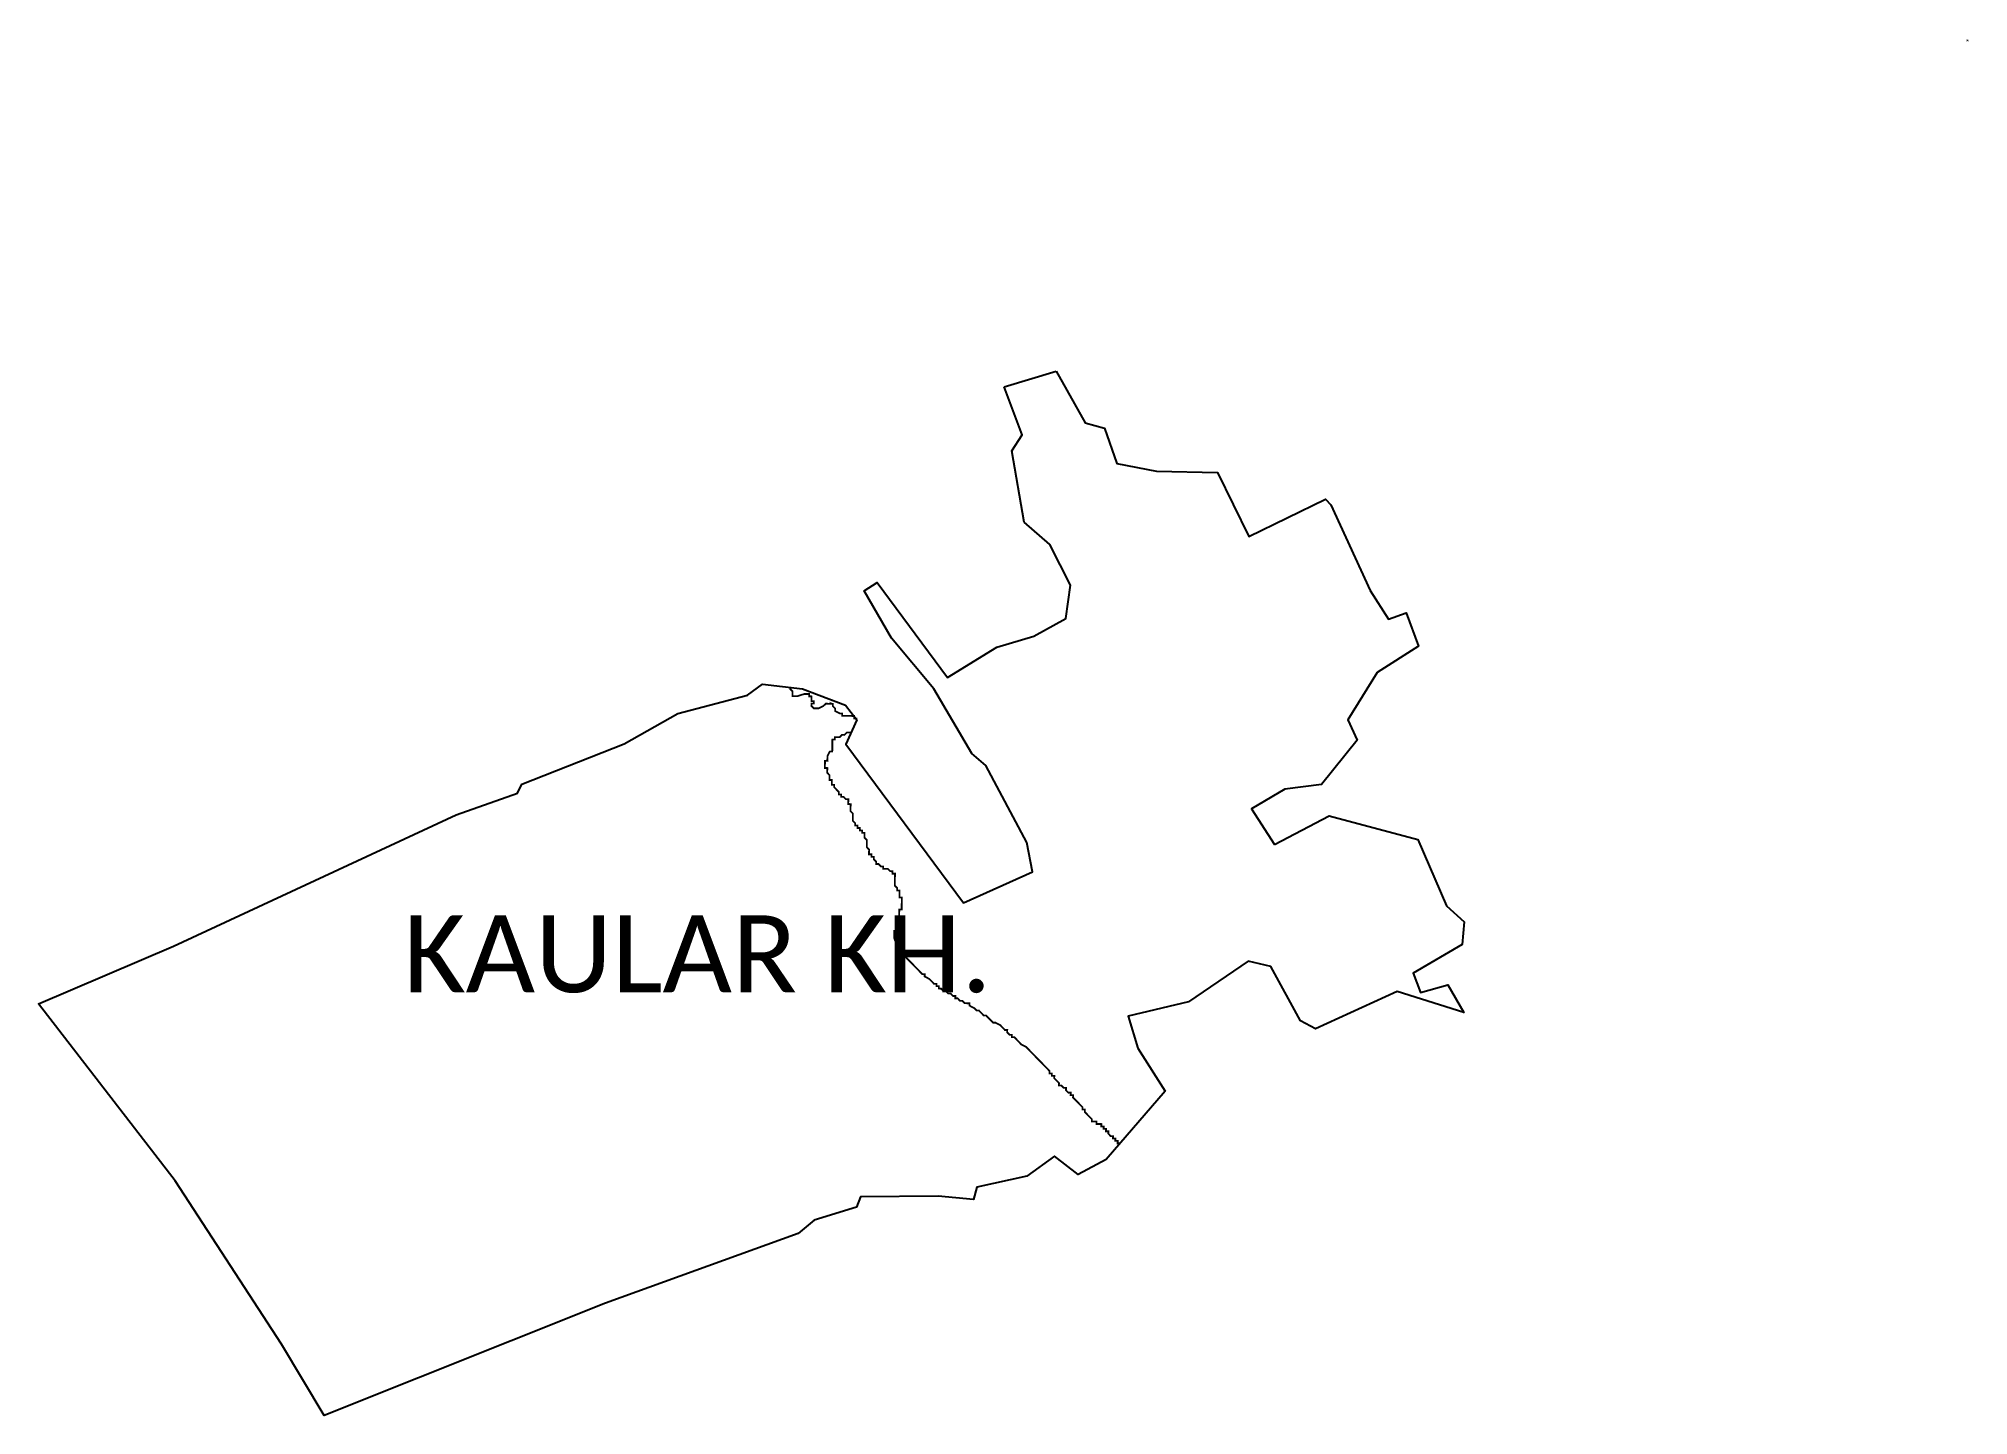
# Model space of a CAD drawing. Header units: metres. Extents: x 266216 to 269441, y 2140779 to 2143079.
import ezdxf

# ---------------------------------------------------------------- set-up
doc = ezdxf.new("R2010")
doc.units = ezdxf.units.M
for name, color, linetype in [('HAZARDS LINE', 1, 'Continuous'), ('village', 3, 'Continuous'), ('VILLAGE NAME', 250, 'Continuous')]:
    doc.layers.add(name, color=color, linetype=linetype)
doc.styles.get("Standard").update_dxf_attribs({"font": 'simplex.shx'})

msp = doc.modelspace()

# ---------------------------------------------------------------- linework, layer by layer
at = {"color": 3, "flags": 128}
msp.add_lwpolyline([(267829.3, 2142497.7), (267916.2, 2142523.5)], dxfattribs=at)
at = {"layer": 'HAZARDS LINE', "lineweight": 0, "const_width": 2.98}
for points in [[(269439.1, 2143073.8), (269439.2, 2143077.8)], [(267539.4, 2141972.1), (267539.3, 2141968.2)]]:
    msp.add_lwpolyline(points, close=True, dxfattribs=at)
at = {"layer": 'HAZARDS LINE', "lineweight": 18, "const_width": 2.98}
for points in [[(267582.7, 2141940.3), (267582.8, 2141943.7), (267578.8, 2141943.8), (267578.8, 2141947.8), (267559, 2141948), (267559, 2141952), (267555, 2141952.1), (267547.1, 2141956.1), (267547.2, 2141960.1), (267543.2, 2141964.1), (267543.3, 2141968.1), (267531.4, 2141968.3), (267527.3, 2141964.3), (267519.3, 2141960.5), (267511.4, 2141960.6), (267507.4, 2141964.6), (267507.5, 2141968.6), (267511.5, 2141968.5), (267511.5, 2141972.5), (267507.5, 2141972.6), (267507.6, 2141980.5), (267503.7, 2141980.6), (267503.7, 2141984.5), (267495.8, 2141984.6), (267483.8, 2141980.8), (267475.8, 2141980.9), (267475.9, 2141988.9), (267472, 2141992.9), (267472, 2141995.5)], [(268023.1, 2141233.9), (268019.2, 2141233.9), (268019.3, 2141237.9), (268015.3, 2141237.9), (268015.4, 2141241.9), (268011.4, 2141242), (268011.4, 2141245.9), (268007.5, 2141246), (268003.5, 2141250), (268003.6, 2141254), (267999.6, 2141254), (267999.7, 2141258), (267995.7, 2141258.1), (267995.7, 2141262.1), (267991.8, 2141262.1), (267991.8, 2141266.1), (267983.8, 2141266.2), (267983.9, 2141270.2), (267975.9, 2141270.3), (267976, 2141274.2), (267968.1, 2141282.3), (267964.2, 2141286.3), (267964.3, 2141290.3), (267960.3, 2141290.4), (267960.3, 2141294.3), (267956.4, 2141298.4), (267948.6, 2141306.4), (267944.6, 2141310.5), (267944.7, 2141314.4), (267940.7, 2141314.5), (267940.8, 2141318.5), (267936.8, 2141318.5), (267932.9, 2141322.5), (267932.9, 2141326.5), (267928.9, 2141326.6), (267925, 2141330.6), (267921, 2141330.7), (267921.1, 2141334.6), (267917.1, 2141338.7), (267913.2, 2141342.7), (267913.3, 2141346.7), (267909.3, 2141346.7), (267909.3, 2141350.7), (267905.4, 2141350.7), (267905.4, 2141354.7), (267889.7, 2141370.8), (267866.1, 2141395), (267858.2, 2141399.1), (267854.3, 2141403.1), (267850.4, 2141407.2), (267846.5, 2141411.2), (267842.5, 2141411.2), (267842.5, 2141415.2), (267838.6, 2141415.3), (267834.6, 2141419.3), (267834.7, 2141423.3), (267830.7, 2141423.3), (267822.9, 2141431.4), (267815, 2141435.5), (267811, 2141435.5), (267807, 2141439.5), (267799.2, 2141447.6), (267795.2, 2141447.6), (267791.3, 2141451.7), (267787.4, 2141455.7), (267783.4, 2141455.8), (267779.5, 2141459.8), (267771.6, 2141463.9), (267771.6, 2141467.8), (267763.6, 2141467.9), (267759.7, 2141472), (267755.7, 2141472), (267751.8, 2141476.1), (267747.8, 2141476.1), (267747.9, 2141480.1), (267743.9, 2141480.1), (267740, 2141484.2), (267736, 2141484.2), (267732.1, 2141488.2), (267728.1, 2141488.3), (267724.2, 2141492.3), (267720.2, 2141492.4), (267720.3, 2141496.4), (267716.3, 2141496.4), (267716.3, 2141500.4), (267712.3, 2141500.4), (267708.4, 2141504.5), (267704.5, 2141508.5), (267696.6, 2141512.6), (267696.6, 2141516.5), (267692.7, 2141516.6), (267653.4, 2141556.9), (267645.7, 2141576.9), (267645.9, 2141588.8), (267649.8, 2141588.8), (267650.1, 2141608.7), (267654.1, 2141608.6), (267654.3, 2141624.5), (267658.2, 2141624.5), (267658.5, 2141644.4), (267654.5, 2141644.4), (267654.7, 2141656.3), (267650.7, 2141656.4), (267650.7, 2141660.4), (267646.8, 2141664.4), (267647.1, 2141684.3), (267643.1, 2141684.3), (267643.1, 2141688.3), (267639.2, 2141688.4), (267635.2, 2141692.4), (267627.3, 2141692.5), (267627.3, 2141696.5), (267623.4, 2141696.5), (267619.4, 2141700.6), (267615.5, 2141700.6), (267615.5, 2141704.6), (267611.6, 2141708.6), (267611.6, 2141712.6), (267607.7, 2141712.7), (267607.7, 2141716.6), (267603.7, 2141716.7), (267603.8, 2141724.6), (267599.9, 2141728.7), (267600.1, 2141740.6), (267596.1, 2141744.6), (267596.2, 2141752.6), (267592.3, 2141752.6), (267592.3, 2141756.6), (267588.3, 2141756.7), (267588.4, 2141760.6), (267584.4, 2141760.7), (267584.5, 2141764.7), (267580.5, 2141764.7), (267580.5, 2141768.7), (267576.6, 2141772.7), (267576.7, 2141784.7), (267572.8, 2141788.7), (267573, 2141800.6), (267569, 2141800.7), (267569.1, 2141808.6), (267565.1, 2141808.7), (267561.2, 2141812.7), (267557.2, 2141812.8), (267557.3, 2141816.7), (267553.3, 2141816.8), (267553.3, 2141820.8), (267549.4, 2141824.8), (267545.5, 2141828.8), (267545.5, 2141832.8), (267541.6, 2141832.9), (267541.7, 2141840.8), (267537.7, 2141840.9), (267537.8, 2141848.8), (267533.9, 2141852.9), (267534, 2141860.8), (267530, 2141860.9), (267530.1, 2141872.8), (267534.1, 2141872.7), (267534.2, 2141880.7), (267538.3, 2141888.6), (267542.3, 2141888.6), (267542.5, 2141908.4), (267546.5, 2141908.4), (267546.6, 2141912.4), (267554.5, 2141912.3), (267558.5, 2141916.2), (267562.5, 2141916.1), (267566.5, 2141920.1), (267573.7, 2141920)]]:
    msp.add_lwpolyline(points, dxfattribs=at)
at = {"layer": 'village', "color": 3, "true_color": 0x00ff00}
for points in [[(267916.2, 2142523.5, 0), (267964.7, 2142437.6, 0), (267997.1, 2142428.3, 0), (268017.8, 2142369.3, 0), (268084.1, 2142356.8, 0), (268186, 2142354.7, 0), (268238.2, 2142247.7, 0), (268366.7, 2142309.7, 0), (268375.1, 2142300.4, 0), (268440.9, 2142157.3, 0), (268471.8, 2142109.3, 0), (268501.3, 2142119.9, 0), (268522.1, 2142064.6, 0), (268452.9, 2142020.4, 0), (268403.5, 2141941.6, 0), (268419.4, 2141907.4, 0), (268360, 2141833.1, 0), (268298.7, 2141825.6, 0), (268242.7, 2141792.6, 0), (268281.4, 2141732.9, 0)], [(268281.4, 2141732.9, 0), (268372.5, 2141781.2, 0), (268521, 2141741.4, 0), (268568.4, 2141630.8, 0), (268598.1, 2141604, 0), (268595, 2141566.3, 0), (268513.2, 2141518, 0), (268525, 2141486.1, 0), (268571, 2141498.8, 0), (268597.5, 2141452.2, 0), (268486.3, 2141487.7, 0), (268349.9, 2141425, 0), (268324.7, 2141438.7, 0), (268275.3, 2141529.5, 0), (268237.3, 2141538.2, 0), (268137.5, 2141470.3, 0), (268036.8, 2141446.4, 0), (268053.1, 2141392.8, 0), (268098.5, 2141320.8, 0), (267999.9, 2141207.1, 0), (267952.9, 2141181.8, 0), (267913.6, 2141212.6, 0), (267867.4, 2141179.1, 0), (267783.7, 2141160.4, 0), (267778.3, 2141139.9, 0), (267719.1, 2141145.8, 0), (267589.4, 2141144.6, 0), (267582.8, 2141127.4, 0), (267511.8, 2141105.7, 0), (267485.5, 2141083.2, 0), (267163.6, 2140966.9, 0), (266693.1, 2140779.4, 0), (266622.1, 2140898.2, 0), (266444.4, 2141171, 0), (266216.1, 2141466.7, 0), (266441.4, 2141563.5, 0), (266914.1, 2141782.5, 0), (267016.5, 2141819, 0), (267023.7, 2141833.9, 0), (267194.6, 2141901.3, 0), (267284.1, 2141952.1, 0), (267400.9, 2141982.7, 0), (267425.9, 2142000.7, 0), (267492.6, 2141993.2, 0), (267564.6, 2141966, 0), (267583.2, 2141941.4, 0), (267565.2, 2141900.7, 0), (267761.6, 2141635.8, 0), (267876.8, 2141687.2, 0), (267867.6, 2141736.2, 0), (267798.9, 2141864.9, 0), (267775.5, 2141885.2, 0), (267711.9, 2141993.3, 0), (267641, 2142077.6, 0), (267595.7, 2142157.1, 0), (267617.3, 2142170.6, 0), (267734.6, 2142012.2, 0), (267817.1, 2142063, 0), (267879.3, 2142081.1, 0), (267932.4, 2142110.7, 0), (267940.1, 2142166.4, 0), (267905.9, 2142234.4, 0), (267863, 2142271.4, 0), (267842.6, 2142390.6, 0), (267859.4, 2142417.4, 0), (267829.3, 2142497.7, 0)]]:
    msp.add_polyline3d(points, dxfattribs=at)

# ---------------------------------------------------------------- texts
at = {"layer": 'VILLAGE NAME', "insert": (266825.5, 2141614.9), "char_height": 128.647, "attachment_point": 1}
msp.add_mtext_dynamic_manual_height_columns('{\\fCalibri|b0|i0|c0|p34;KAULAR KH.}', width=1363.583, gutter_width=643.2, heights=[0], dxfattribs=at)

doc.saveas('drawing.dxf')
